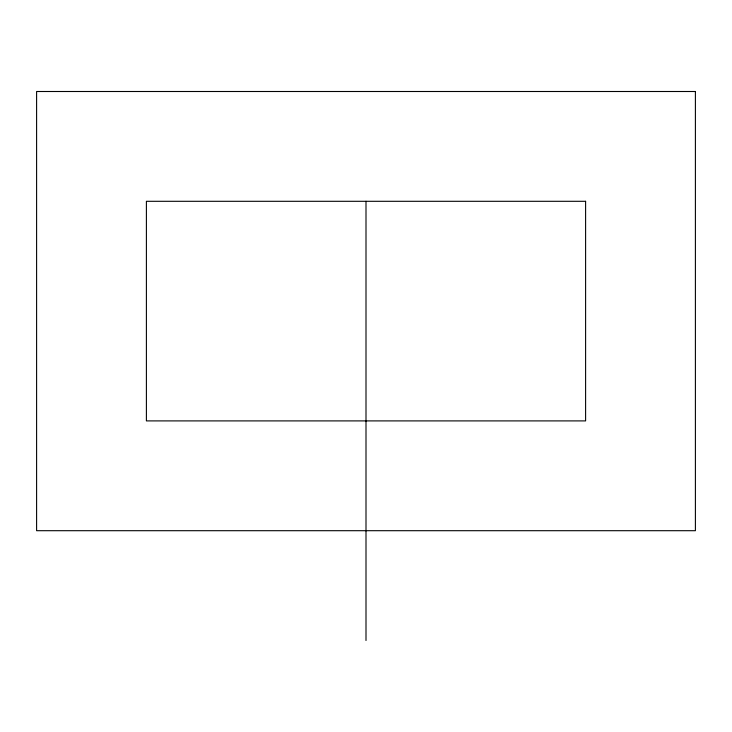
<?xml version="1.0" encoding="UTF-8"?>
<svg xmlns="http://www.w3.org/2000/svg" width="732" height="732" viewBox="0 0 732 732"><rect width="100%" height="100%" fill="white"/><g stroke="black" fill="none" stroke-linecap="round" stroke-linejoin="round"><path stroke-width="1.1" d="M366 201.3L366 640.5M695.4 91.5L36.6 91.5L36.6 530.7L695.4 530.7L695.4 91.5M585.6 201.3L146.4 201.3L146.4 420.9L585.6 420.9L585.6 201.3"/></g></svg>
